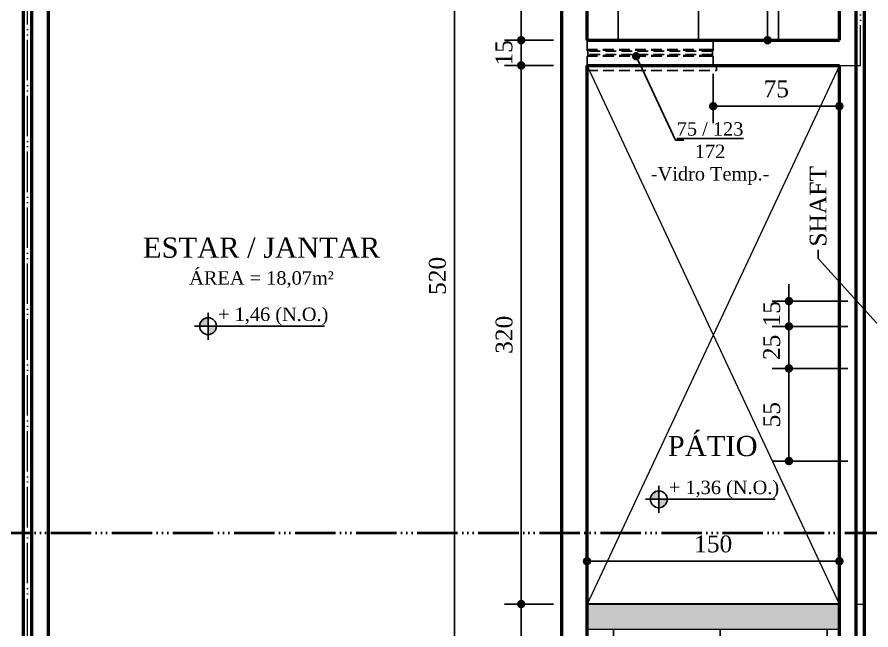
# Model space of a CAD drawing. Header units: millimetres. Extents: x 81693 to 98868, y 6565 to 11437.
# Drawn here: x 82435 to 82943, y 8585 to 8949 of the extents above; entities that cross this region are included whole.
import ezdxf
from ezdxf import colors
from ezdxf.entities.mleader import LeaderData, LeaderLine
from ezdxf.math import Vec2, Vec3

# ---------------------------------------------------------------- set-up
doc = ezdxf.new("R2010")
doc.units = ezdxf.units.MM
for name, pattern in [('ACAD_ISO05W100', [33, 24, -3, 0, -3, 0, -3]), ('ACAD_ISO06W100', [36, 24, -3, 0, -3, 0, -3, 0, -3]), ('HIDDEN', [9.525, 6.35, -3.175])]:
    doc.linetypes.add(name, pattern=pattern)
for name, color, linetype, lineweight in [('Corte Planta', 4, 'ACAD_ISO06W100', 40), ('Cotas', 12, 'Continuous', 5), ('Fachadas - Varanda', 3, 'Continuous', 30), ('Parede Baixa', 5, 'Continuous', 50), ('Pisos', 55, 'Continuous', 5), ('Pisos Externos', 15, 'Continuous', 9), ('Portas - Janelas', 2, 'Continuous', 20), ('Projeção Balanço', 2, 'ACAD_ISO05W100', 20)]:
    doc.layers.add(name, color=color, linetype=linetype, lineweight=lineweight)
for name, color, linetype in [('Hachuria - Moveis', 1, 'Continuous'), ('Piso', 55, 'Continuous'), ('PN010', 1, 'Continuous'), ('PN060', 6, 'Continuous'), ('Portas-Cotas', 2, 'Continuous'), ('Projeção Janela - Viga', 1, 'HIDDEN'), ('Texto', 2, 'Continuous')]:
    doc.layers.add(name, color=color, linetype=linetype)
doc.styles.add('Valéria', font='romantic.ttf', dxfattribs={"height": 10})
doc.dimstyles.new('Cota - 50', dxfattribs={"dimtxt": 10, "dimasz": 5, "dimexe": 10, "dimexo": 20, "dimgap": 5, "dimtad": 1, "dimtxsty": 'Valéria', "dimblk": 'DOT', "dimcen": 0, "dimclrd": 12, "dimclre": 12, "dimclrt": 2, "dimazin": 2, "dimtfac": 1, "dimtix": 1, "dimtmove": 0, "dimatfit": 3, "dimldrblk": 'DOT', "dimfxl": 1, "dimarcsym": 0})

# ---------------------------------------------------------------- blocks, each defined once
blk = doc.blocks.new('_Dot')
at = {"color": 0, "linetype": 'ByBlock', "lineweight": -2}
blk.add_line((-0.5, 0), (-1, 0), dxfattribs=at)
at = {"color": 0, "linetype": 'ByBlock', "const_width": 0.5}
blk.add_lwpolyline([(-0.25, 0, 1), (0.25, 0, 1)], format="xyb", close=True, dxfattribs=at)
blk = doc.blocks.new('*D621')
at = {"layer": 'Cotas', "color": 12, "lineweight": -2, "transparency": 16777216}
for p, q in [((82773.79, 8618.61), (82773.79, 8636.18)), ((82923.79, 8618.61), (82923.79, 8636.18)), ((82918.79, 8626.18), (82778.79, 8626.18))]:
    blk.add_line(p, q, dxfattribs=at)
at = {"layer": 'Defpoints', "color": 0, "transparency": 16777216}
for p in [(82773.79, 8626.18), (82773.79, 8598.61), (82923.79, 8598.61)]:
    blk.add_point(p, dxfattribs=at)
at = {"layer": 'Cotas', "color": 12, "lineweight": -2, "transparency": 16777216, "xscale": 5, "yscale": 5, "zscale": 5, "rotation": 180}
blk.add_blockref('_Dot', (82773.79, 8626.18), dxfattribs=at)
at = {"layer": 'Cotas', "color": 12, "lineweight": -2, "transparency": 16777216, "xscale": 5, "yscale": 5, "zscale": 5}
blk.add_blockref('_Dot', (82923.79, 8626.18), dxfattribs=at)
at = {"layer": 'Cotas', "color": 2, "transparency": 16777216, "insert": (82848.79, 8636.37), "char_height": 10, "attachment_point": 5, "style": 'Valéria'}
blk.add_mtext('150', dxfattribs=at)
blk = doc.blocks.new('*D463')
at = {"layer": 'Cotas', "color": 12, "lineweight": -2, "transparency": 16777216}
for p, q in [((82753.79, 9195.7), (82724.67, 9195.7)), ((82734.67, 9190.7), (82734.67, 8940.7)), ((82753.79, 8935.7), (82724.67, 8935.7))]:
    blk.add_line(p, q, dxfattribs=at)
at = {"layer": 'Defpoints', "color": 0, "transparency": 16777216}
for p in [(82773.79, 9195.7), (82734.67, 8935.7), (82773.79, 8935.7)]:
    blk.add_point(p, dxfattribs=at)
at = {"layer": 'Cotas', "color": 12, "lineweight": -2, "transparency": 16777216, "xscale": 5, "yscale": 5, "zscale": 5}
for p, rotation in [((82734.67, 9195.7), 90), ((82734.67, 8935.7), 270)]:
    blk.add_blockref('_Dot', p, dxfattribs=dict(at, rotation=rotation))
at = {"layer": 'Cotas', "color": 2, "transparency": 16777216, "insert": (82724.52, 9065.7), "char_height": 10, "attachment_point": 5, "rotation": 90, "style": 'Valéria'}
blk.add_mtext('260', dxfattribs=at)
blk = doc.blocks.new('*D464')
at = {"layer": 'Cotas', "color": 12, "lineweight": -2, "transparency": 16777216}
for p, q in [((82734.67, 8940.7), (82734.67, 8945.7)), ((82753.79, 8935.7), (82724.67, 8935.7)), ((82734.67, 8935.7), (82734.67, 8920.7)), ((82753.79, 8920.7), (82724.67, 8920.7)), ((82734.67, 8915.7), (82734.67, 8910.7))]:
    blk.add_line(p, q, dxfattribs=at)
at = {"layer": 'Defpoints', "color": 0, "transparency": 16777216}
for p in [(82773.79, 8935.7), (82734.67, 8920.7), (82773.79, 8920.7)]:
    blk.add_point(p, dxfattribs=at)
at = {"layer": 'Cotas', "color": 12, "lineweight": -2, "transparency": 16777216, "xscale": 5, "yscale": 5, "zscale": 5}
for p, rotation in [((82734.67, 8935.7), 270), ((82734.67, 8920.7), 90)]:
    blk.add_blockref('_Dot', p, dxfattribs=dict(at, rotation=rotation))
at = {"layer": 'Cotas', "color": 2, "transparency": 16777216, "insert": (82724.47, 8928.2), "char_height": 10, "attachment_point": 5, "rotation": 90, "style": 'Valéria'}
blk.add_mtext('15', dxfattribs=at)
blk = doc.blocks.new('*D465')
at = {"layer": 'Cotas', "color": 12, "lineweight": -2, "transparency": 16777216}
for p, q in [((82753.79, 8920.7), (82724.67, 8920.7)), ((82734.67, 8915.7), (82734.67, 8605.7)), ((82753.79, 8600.7), (82724.67, 8600.7))]:
    blk.add_line(p, q, dxfattribs=at)
at = {"layer": 'Defpoints', "color": 0, "transparency": 16777216}
for p in [(82773.79, 8920.7), (82734.67, 8600.7), (82773.79, 8600.7)]:
    blk.add_point(p, dxfattribs=at)
at = {"layer": 'Cotas', "color": 12, "lineweight": -2, "transparency": 16777216, "xscale": 5, "yscale": 5, "zscale": 5}
for p, rotation in [((82734.67, 8920.7), 90), ((82734.67, 8600.7), 270)]:
    blk.add_blockref('_Dot', p, dxfattribs=dict(at, rotation=rotation))
at = {"layer": 'Cotas', "color": 2, "transparency": 16777216, "insert": (82724.56, 8760.7), "char_height": 10, "attachment_point": 5, "rotation": 90, "style": 'Valéria'}
blk.add_mtext('320', dxfattribs=at)
blk = doc.blocks.new('*D466')
at = {"layer": 'Cotas', "color": 12, "lineweight": -2, "transparency": 16777216}
for p, q in [((82753.79, 8600.7), (82724.67, 8600.7)), ((82734.67, 8425.7), (82734.67, 8595.7)), ((82753.79, 8420.7), (82724.67, 8420.7))]:
    blk.add_line(p, q, dxfattribs=at)
at = {"layer": 'Defpoints', "color": 0, "transparency": 16777216}
for p in [(82734.67, 8600.7), (82773.79, 8600.7), (82773.79, 8420.7)]:
    blk.add_point(p, dxfattribs=at)
at = {"layer": 'Cotas', "color": 12, "lineweight": -2, "transparency": 16777216, "xscale": 5, "yscale": 5, "zscale": 5}
for p, rotation in [((82734.67, 8600.7), 90), ((82734.67, 8420.7), 270)]:
    blk.add_blockref('_Dot', p, dxfattribs=dict(at, rotation=rotation))
at = {"layer": 'Cotas', "color": 2, "transparency": 16777216, "insert": (82724.56, 8510.7), "char_height": 10, "attachment_point": 5, "rotation": 90, "style": 'Valéria'}
blk.add_mtext('180', dxfattribs=at)
blk = doc.blocks.new('*D414')
at = {"layer": 'Defpoints', "color": 0, "transparency": 16777216}
for p in [(82633.79, 9055.7), (82695.12, 9055.7), (82654.8, 8535.7)]:
    blk.add_point(p, dxfattribs=at)
at = {"layer": 'Piso', "color": 12, "lineweight": -2, "transparency": 16777216}
for p, q in [((82653.79, 9055.7), (82705.12, 9055.7)), ((82695.12, 8540.7), (82695.12, 9050.7)), ((82674.8, 8535.7), (82705.12, 8535.7))]:
    blk.add_line(p, q, dxfattribs=at)
at = {"layer": 'Piso', "color": 12, "lineweight": -2, "transparency": 16777216, "xscale": 5, "yscale": 5, "zscale": 5}
for p, rotation in [((82695.12, 9055.7), 90), ((82695.12, 8535.7), 270)]:
    blk.add_blockref('_Dot', p, dxfattribs=dict(at, rotation=rotation))
at = {"layer": 'Piso', "color": 2, "transparency": 16777216, "insert": (82684.93, 8795.7), "char_height": 10, "attachment_point": 5, "rotation": 90, "style": 'Valéria'}
blk.add_mtext('520', dxfattribs=at)
blk = doc.blocks.new('*D395')
at = {"layer": 'Cotas', "color": 12, "lineweight": -2, "transparency": 16777216}
for p, q in [((82903.79, 9015.7), (82871.14, 9015.7)), ((82881.14, 8940.7), (82881.14, 9010.7)), ((82903.79, 8935.7), (82871.14, 8935.7))]:
    blk.add_line(p, q, dxfattribs=at)
at = {"layer": 'Defpoints', "color": 0, "transparency": 16777216}
for p in [(82881.14, 9015.7), (82923.79, 9015.7), (82923.79, 8935.7)]:
    blk.add_point(p, dxfattribs=at)
at = {"layer": 'Cotas', "color": 12, "lineweight": -2, "transparency": 16777216, "xscale": 5, "yscale": 5, "zscale": 5}
for p, rotation in [((82881.14, 9015.7), 90), ((82881.14, 8935.7), 270)]:
    blk.add_blockref('_Dot', p, dxfattribs=dict(at, rotation=rotation))
at = {"layer": 'Cotas', "color": 2, "transparency": 16777216, "insert": (82871.03, 8975.7), "char_height": 10, "attachment_point": 5, "rotation": 90, "style": 'Valéria'}
blk.add_mtext('80', dxfattribs=at)
blk = doc.blocks.new('*D397')
at = {"layer": 'Cotas', "color": 12, "lineweight": -2, "transparency": 16777216}
for p, q in [((82928.79, 8765.7), (82883.8, 8765.7)), ((82893.8, 8760.7), (82893.8, 8745.7)), ((82928.79, 8740.7), (82883.8, 8740.7))]:
    blk.add_line(p, q, dxfattribs=at)
at = {"layer": 'Defpoints', "color": 0, "transparency": 16777216}
for p in [(82948.79, 8765.7), (82893.8, 8740.7), (82948.79, 8740.7)]:
    blk.add_point(p, dxfattribs=at)
at = {"layer": 'Cotas', "color": 12, "lineweight": -2, "transparency": 16777216, "xscale": 5, "yscale": 5, "zscale": 5}
for p, rotation in [((82893.8, 8765.7), 90), ((82893.8, 8740.7), 270)]:
    blk.add_blockref('_Dot', p, dxfattribs=dict(at, rotation=rotation))
at = {"layer": 'Cotas', "color": 2, "transparency": 16777216, "insert": (82883.61, 8753.2), "char_height": 10, "attachment_point": 5, "rotation": 90, "style": 'Valéria'}
blk.add_mtext('25', dxfattribs=at)
blk = doc.blocks.new('*D398')
at = {"layer": 'Defpoints', "color": 0, "transparency": 16777216}
for p in [(82893.8, 8780.7), (82948.79, 8780.7), (82948.79, 8765.7)]:
    blk.add_point(p, dxfattribs=at)
at = {"layer": 'Piso', "color": 12, "lineweight": -2, "transparency": 16777216}
for p, q in [((82893.8, 8785.7), (82893.8, 8790.7)), ((82928.79, 8780.7), (82883.8, 8780.7)), ((82893.8, 8765.7), (82893.8, 8780.7)), ((82928.79, 8765.7), (82883.8, 8765.7)), ((82893.8, 8760.7), (82893.8, 8755.7))]:
    blk.add_line(p, q, dxfattribs=at)
at = {"layer": 'Piso', "color": 12, "lineweight": -2, "transparency": 16777216, "xscale": 5, "yscale": 5, "zscale": 5}
for p, rotation in [((82893.8, 8780.7), 270), ((82893.8, 8765.7), 90)]:
    blk.add_blockref('_Dot', p, dxfattribs=dict(at, rotation=rotation))
at = {"layer": 'Piso', "color": 2, "transparency": 16777216, "insert": (82883.61, 8773.2), "char_height": 10, "attachment_point": 5, "rotation": 90, "style": 'Valéria'}
blk.add_mtext('15', dxfattribs=at)
blk = doc.blocks.new('*D400')
at = {"layer": 'Defpoints', "color": 0, "transparency": 16777216}
for p in [(82893.8, 8740.7), (82948.79, 8740.7), (82948.79, 8685.7)]:
    blk.add_point(p, dxfattribs=at)
at = {"layer": 'Piso', "color": 12, "lineweight": -2, "transparency": 16777216}
for p, q in [((82928.79, 8740.7), (82883.8, 8740.7)), ((82893.8, 8690.7), (82893.8, 8735.7)), ((82928.79, 8685.7), (82883.8, 8685.7))]:
    blk.add_line(p, q, dxfattribs=at)
at = {"layer": 'Piso', "color": 12, "lineweight": -2, "transparency": 16777216, "xscale": 5, "yscale": 5, "zscale": 5}
for p, rotation in [((82893.8, 8740.7), 90), ((82893.8, 8685.7), 270)]:
    blk.add_blockref('_Dot', p, dxfattribs=dict(at, rotation=rotation))
at = {"layer": 'Piso', "color": 2, "transparency": 16777216, "insert": (82883.61, 8713.2), "char_height": 10, "attachment_point": 5, "rotation": 90, "style": 'Valéria'}
blk.add_mtext('55', dxfattribs=at)
blk = doc.blocks.new('*D386')
at = {"layer": 'Defpoints', "color": 0, "transparency": 16777216}
for p in [(82848.79, 8935.7), (82923.79, 8935.7), (82923.79, 8896.52)]:
    blk.add_point(p, dxfattribs=at)
at = {"layer": 'Piso', "color": 12, "lineweight": -2, "transparency": 16777216}
for p, q in [((82848.79, 8915.7), (82848.79, 8886.52)), ((82923.79, 8915.7), (82923.79, 8886.52)), ((82853.79, 8896.52), (82918.79, 8896.52))]:
    blk.add_line(p, q, dxfattribs=at)
at = {"layer": 'Piso', "color": 12, "lineweight": -2, "transparency": 16777216, "xscale": 5, "yscale": 5, "zscale": 5, "rotation": 180}
blk.add_blockref('_Dot', (82848.79, 8896.52), dxfattribs=at)
at = {"layer": 'Piso', "color": 12, "lineweight": -2, "transparency": 16777216, "xscale": 5, "yscale": 5, "zscale": 5}
blk.add_blockref('_Dot', (82923.79, 8896.52), dxfattribs=at)
at = {"layer": 'Piso', "color": 2, "transparency": 16777216, "insert": (82886.29, 8906.71), "char_height": 10, "attachment_point": 5, "style": 'Valéria'}
blk.add_mtext('75', dxfattribs=at)

msp = doc.modelspace()

# ---------------------------------------------------------------- hatches: boundary and pattern name
at = {"layer": 'Piso'}
h = msp.add_hatch(dxfattribs=at)
h.set_pattern_fill('ANSI37', color=256, scale=15, angle=45)
h.set_pattern_definition([(90, (19403.436, 3262.52), (-47.625, 0), []), (180, (19403.436, 3262.52), (-7e-15, -47.625), [])])
h.paths.add_polyline_path([(82923.7927, 9003.0904), (82773.7927, 9003.0904), (82773.7927, 8983.6965), (82774.8684, 8983.3045), (82774.8934, 8983.0926), (82774.8934, 8982.1624), (82774.8934, 8978.8646), (82776.773, 8978.8646), (82776.9828, 8978.7066), (82777.2045, 8978.5735), (82777.4376, 8978.4658), (82777.6819, 8978.3821), (82777.938, 8978.3238), (82778.2634, 8978.2593), (82778.7285, 8978.092), (82778.7285, 8978.5015), (82781.5927, 8978.5015), (82781.5927, 8977.6965), (82801.7543, 8977.6965), (82801.7543, 8986.6763), (82823.67, 8986.6763), (82823.67, 8964.7167), (82801.7543, 8964.7167), (82801.7543, 8973.6965), (82781.5927, 8973.6965), (82781.5927, 8972.8915), (82778.7285, 8972.8915), (82778.7285, 8973.3009), (82778.2634, 8973.1337), (82777.938, 8973.0692), (82777.6819, 8973.0109), (82777.4374, 8972.9272), (82777.2044, 8972.819), (82776.9828, 8972.6863), (82776.773, 8972.5284), (82774.8934, 8972.5284), (82774.8934, 8969.2306), (82774.8934, 8968.1243), (82774.7034, 8968.0284), (82773.7927, 8967.6965), (82773.7927, 8935.6965), (82923.7927, 8935.6965)])
h.paths.add_polyline_path([(82923.7927, 9015.6965), (82773.7927, 9015.6965), (82773.7927, 9003.0904), (82923.7927, 9003.0904)])
h.paths.add_polyline_path([(82881.7304, 8965.5781), (82881.7304, 8985.371), (82860.1772, 8985.371), (82860.1772, 8965.5781)], flags=24)
h = msp.add_hatch(dxfattribs=at)
h.set_pattern_fill('ANSI37', color=256, scale=20, angle=45)
h.set_pattern_definition([(90, (18908.436, 2902.52), (-63.5, 1e-14), []), (180, (18908.436, 2902.52), (-1e-14, -63.5), [])])
h.paths.add_polyline_path([(82773.7927, 8525.365), (82773.7927, 8441.1965), (82844.2913, 8441.1965), (82844.2913, 8446.1965, -1), (82846.2913, 8446.1965), (82846.2913, 8441.1965), (82851.2912, 8441.1965, 0.38687519)], flags=17)
h.paths.add_polyline_path([(82772.938, 8441.098), (82845.9558, 8441.098), (82845.9558, 8471.7568), (82772.938, 8471.7568)], flags=9)
h.paths.add_polyline_path([(82825.3567, 8484.2777), (82825.3567, 8587.9108), (82782.2554, 8587.9108), (82782.2554, 8484.2777)], flags=9)
edge = h.paths.add_edge_path()
edge.add_line((82923.7927, 8585.6965), (82773.7927, 8585.6965))
edge.add_line((82773.7927, 8585.6965), (82773.7927, 8525.365))
edge.add_arc((82766.2927, 8440.6965), 85, 0.337036, 84.937907, ccw=False)
edge.add_line((82851.2912, 8441.1965), (82851.2913, 8441.1965))
edge.add_line((82851.2913, 8441.1965), (82851.2913, 8440.1965))
edge.add_line((82851.2913, 8440.1965), (82846.2913, 8440.1965))
edge.add_line((82846.2913, 8440.1965), (82846.2913, 8435.1965))
edge.add_arc((82845.2913, 8435.1965), 1, -180, 0, ccw=False)
edge.add_line((82844.2913, 8435.1965), (82844.2913, 8440.1965))
edge.add_line((82844.2913, 8440.1965), (82773.7927, 8440.1965))
edge.add_line((82773.7927, 8440.1965), (82773.7927, 8420.6965))
edge.add_line((82773.7927, 8420.6965), (82868.7927, 8420.6965))
edge.add_line((82868.7927, 8420.6965), (82868.7927, 8470.6965))
edge.add_line((82868.7927, 8470.6965), (82923.7927, 8470.6965))
edge.add_line((82923.7927, 8470.6965), (82923.7927, 8585.6965))
h.paths.add_polyline_path([(82921.7927, 8545.6965), (82921.7927, 8475.6965), (82856.7927, 8475.6965), (82856.7927, 8545.6965)])
at = {"layer": 'Pisos Externos'}
h = msp.add_hatch(dxfattribs=at)
h.set_pattern_fill('AR-SAND', color=256, scale=0.05, angle=135)
h.set_pattern_definition([(172.5, (18908.4363, 2902.5188), (-1.673767446, -1.786906744), [0, -1.9304, 0, -2.159, 0, -2.06375]), (142.5, (18908.4363, 2902.5188), (-4.12366426, -0.94505464), [0, -1.0414, 0, -1.7399, 0, -0.66675]), (102.5, (18909.5409, 2901.4142), (-2.80166156, 2.79149913), [0, -0.635, 0, -2.286, 0, -2.9845]), (92.5, (18909.541, 2901.4142), (-3.4877539, 1.91140555), [0, -0.3175, 0, -1.4986, 0, -1.7145])])
h.paths.add_polyline_path([(82923.7927, 8600.6965), (82773.7927, 8600.6965), (82773.7927, 8585.6965), (82923.7927, 8585.6965)])
at = {"layer": 'Portas - Janelas'}
h = msp.add_hatch(color=256, dxfattribs=at)
edge = h.paths.add_edge_path()
edge.add_arc((82548.5514, 8765.7943), 5, 90, 180)
edge.add_line((82543.5514, 8765.7943), (82548.5514, 8765.7943))
edge.add_line((82548.5514, 8765.7943), (82548.5514, 8770.7943))
edge = h.paths.add_edge_path()
edge.add_arc((82548.5514, 8765.7943), 5, 270, 360)
edge.add_line((82553.5514, 8765.7943), (82548.5514, 8765.7943))
edge.add_line((82548.5514, 8765.7943), (82548.5514, 8760.7943))
h = msp.add_hatch(color=256, dxfattribs=at)
edge = h.paths.add_edge_path()
edge.add_arc((82816.4789, 8662.9464), 5, 90, 180)
edge.add_line((82811.4789, 8662.9464), (82816.4789, 8662.9464))
edge.add_line((82816.4789, 8662.9464), (82816.4789, 8667.9464))
edge = h.paths.add_edge_path()
edge.add_arc((82816.4789, 8662.9464), 5, 270, 360)
edge.add_line((82821.4789, 8662.9464), (82816.4789, 8662.9464))
edge.add_line((82816.4789, 8662.9464), (82816.4789, 8657.9464))

# ---------------------------------------------------------------- linework, layer by layer
at = {"layer": 'Corte Planta'}
msp.add_line((81692.7907, 8643.0904), (83707.841, 8643.0904), dxfattribs=at)
at = {"layer": 'Cotas'}
msp.add_line((82933.7927, 8600.6965), (82938.7927, 8600.6965), dxfattribs=at)
at = {"layer": 'Fachadas - Varanda'}
msp.add_line((82923.7927, 8600.6965), (82773.7927, 8600.6965), dxfattribs=at)
at = {"layer": 'Hachuria - Moveis'}
for centre in [(82548.5514, 8765.7943), (82816.4789, 8662.9464)]:
    msp.add_circle(centre, 5, dxfattribs=at)
at = {"layer": 'Parede Baixa'}
for p, q in [((82933.7927, 8135.6965), (82933.7927, 10240.6965)), ((82938.7927, 8135.6965), (82938.7927, 10240.6965)), ((82438.7927, 7690.6965), (82438.7927, 9950.6965)), ((82443.7927, 7690.6965), (82443.7927, 9950.6965)), ((82758.7927, 8525.6965), (82758.7927, 9205.6965)), ((82773.7927, 8935.6965), (82773.7927, 9195.6965)), ((82923.7927, 8935.6965), (82923.7927, 9195.6965)), ((82453.7927, 8410.6965), (82453.7927, 9055.6965)), ((82773.7927, 8935.6965), (82923.7927, 8935.6965)), ((82773.7927, 8920.6965), (82923.7927, 8920.6965)), ((82773.7927, 8525.6965), (82773.7927, 8920.6965)), ((82923.7927, 8420.6965), (82923.7927, 8920.6965))]:
    msp.add_line(p, q, dxfattribs=at)
at = {"layer": 'Pisos'}
for p, q in [((82923.7927, 8600.6965), (82773.7927, 8920.6965)), ((82923.7927, 8920.6965), (82773.7927, 8600.6965)), ((82923.7927, 8585.6965), (82773.7927, 8585.6965))]:
    msp.add_line(p, q, dxfattribs=at)
at = {"layer": 'PN010'}
for p, q in [((82548.5514, 8773.7943), (82548.5514, 8757.7943)), ((82540.5514, 8765.7943), (82617.7811, 8765.7943)), ((82816.4789, 8670.9464), (82816.4789, 8654.9464)), ((82808.4789, 8662.9464), (82885.7087, 8662.9464))]:
    msp.add_line(p, q, dxfattribs=at)
at = {"layer": 'Projeção Balanço', "color": 1}
for p, q in [((82936.2927, 8920.6965), (82936.2927, 9430.6965)), ((82441.2927, 8380.6965), (82441.2927, 9070.6965)), ((82923.7927, 8920.6965), (82936.2927, 8920.6965))]:
    msp.add_line(p, q, dxfattribs=at)
at = {"layer": 'Projeção Janela - Viga'}
for p, q in [((82773.7927, 8935.6965), (82773.7927, 8920.6965)), ((82848.7927, 8935.6965), (82848.7927, 8920.6965)), ((82773.7927, 8930.1965), (82775.7927, 8930.1965)), ((82774.2927, 8929.6965), (82774.2927, 8926.6965)), ((82774.2927, 8929.6965), (82775.7927, 8929.6965)), ((82848.2927, 8929.1965), (82774.2927, 8929.1965)), ((82848.2927, 8927.1965), (82774.2927, 8927.1965)), ((82775.7927, 8929.6965), (82775.7927, 8930.1965)), ((82846.7927, 8930.1965), (82775.7927, 8930.1965)), ((82846.7927, 8929.6965), (82775.7927, 8929.6965)), ((82848.7927, 8930.1965), (82846.7927, 8930.1965)), ((82846.7927, 8929.6965), (82846.7927, 8930.1965)), ((82848.2927, 8929.6965), (82846.7927, 8929.6965)), ((82848.2927, 8929.6965), (82848.2927, 8926.6965)), ((82773.7927, 8926.1965), (82775.7927, 8926.1965)), ((82774.2927, 8926.6965), (82775.7927, 8926.6965)), ((82775.7927, 8926.6965), (82775.7927, 8926.1965)), ((82846.7927, 8926.6965), (82775.7927, 8926.6965)), ((82846.7927, 8926.1965), (82775.7927, 8926.1965)), ((82848.2927, 8926.6965), (82846.7927, 8926.6965)), ((82846.7927, 8926.6965), (82846.7927, 8926.1965)), ((82848.7927, 8926.1965), (82846.7927, 8926.1965)), ((82773.7927, 8917.6965), (82850.7927, 8917.6965)), ((82850.7927, 8920.6965), (82850.7927, 8917.6965))]:
    msp.add_line(p, q, dxfattribs=at)

# ---------------------------------------------------------------- texts
at = {"layer": 'Portas-Cotas', "insert": (82771.9378, 8887.0067), "char_height": 8, "attachment_point": 1, "style": 'Valéria'}
msp.add_mtext_dynamic_manual_height_columns('\\pxqc;{\\L75 / 123\\P}172\\P-Vidro Temp.-', width=150, gutter_width=50, heights=[0], dxfattribs=at)
at = {"layer": 'Portas-Cotas', "char_height": 12, "attachment_point": 2, "style": 'Valéria'}
for s, insert in [('ESTAR / JANTAR\\P{\\H0.6667x;ÁREA = 18,07m²}', (82580.3293, 8818.4678)), ('PÁTIO', (82848.4808, 8700.6215))]:
    msp.add_mtext(s, dxfattribs=dict(at, insert=insert))
at = {"layer": 'Texto', "char_height": 8, "attachment_point": 1, "style": 'Valéria'}
for s, insert in [('+ 1,46 (N.O.)', (82554.5149, 8776.9008)), ('+ 1,36 (N.O.)', (82822.4424, 8674.0529))]:
    msp.add_mtext(s, dxfattribs=dict(at, insert=insert))

# ---------------------------------------------------------------- dimensions: what is measured, and where the dimension line sits
at = {"layer": 'Cotas'}
for base, p1, p2, picture, middle in [((82734.666, 8935.6965), (82773.7927, 9195.6965), (82773.7927, 8935.6965), '*D463', (82724.518, 9065.6965)), ((82881.1387, 9015.6965), (82923.7927, 8935.6965), (82923.7927, 9015.6965), '*D395', (82871.0278, 8975.6965)), ((82734.666, 8920.6965), (82773.7927, 8935.6965), (82773.7927, 8920.6965), '*D464', (82724.4737, 8928.1965)), ((82734.666, 8600.6965), (82773.7927, 8920.6965), (82773.7927, 8600.6965), '*D465', (82724.555, 8760.6965)), ((82893.7994, 8740.6965), (82948.7927, 8765.6965), (82948.7927, 8740.6965), '*D397', (82883.6071, 8753.1965)), ((82734.666, 8600.6965), (82773.7927, 8420.6965), (82773.7927, 8600.6965), '*D466', (82724.555, 8510.6965))]:
    dim = msp.add_linear_dim(base=base, p1=p1, p2=p2, angle=90, dimstyle='Cota - 50', dxfattribs=at)
    dim.commit()
    dim.dimension.update_dxf_attribs({"geometry": picture, "text_midpoint": middle})
dim = msp.add_linear_dim(base=(82773.7927, 8626.182), p1=(82923.7927, 8598.6078), p2=(82773.7927, 8598.6078), dimstyle='Cota - 50', dxfattribs=at)
dim.commit()
dim.dimension.update_dxf_attribs({"geometry": '*D621', "text_midpoint": (82848.7927, 8636.3743)})
at = {"layer": 'Piso'}
dim = msp.add_linear_dim(base=(82695.1215, 9055.6965), p1=(82654.8049, 8535.6965), p2=(82633.7927, 9055.6965), angle=90, dimstyle='Cota - 50', override={"dimfxl": 25.4}, dxfattribs=at)
dim.commit()
dim.dimension.update_dxf_attribs({"geometry": '*D414', "text_midpoint": (82684.9292, 8795.6965)})
dim = msp.add_aligned_dim(p1=(82848.7927, 8935.6965), p2=(82923.7927, 8935.6965), distance=-39.1746, dimstyle='Cota - 50', override={"dimfxl": 25.4}, dxfattribs=at)
dim.commit()
dim.dimension.update_dxf_attribs({"geometry": '*D386', "text_midpoint": (82886.2927, 8906.7142)})
for base, p1, p2, picture, middle in [((82893.7994, 8780.6965), (82948.7927, 8765.6965), (82948.7927, 8780.6965), '*D398', (82883.6071, 8773.1965)), ((82893.7994, 8740.6965), (82948.7927, 8685.6965), (82948.7927, 8740.6965), '*D400', (82883.6071, 8713.1965))]:
    dim = msp.add_linear_dim(base=base, p1=p1, p2=p2, angle=90, dimstyle='Cota - 50', dxfattribs=at)
    dim.commit()
    dim.dimension.update_dxf_attribs({"geometry": picture, "text_midpoint": middle})

# ---------------------------------------------------------------- leaders
at = {"layer": 'Parede Baixa'}
ml = msp.add_multileader_mtext('Standard', dxfattribs=at)
ml.set_content('', color=2, style='Valéria')
ml.set_leader_properties(color=15)
ml.set_arrow_properties(name='DOT')
ml.build(insert=Vec2(0, 0))
ml.multileader.update_dxf_attribs({"dogleg_length": 5, "arrow_head_size": 5})
ctx = ml.context
ctx.base_point, ctx.char_height, ctx.arrow_head_size, ctx.plane_origin = Vec3(82831.4394, 8876.2256), 10, 5, Vec3(82803.0155, 8926.1965)
notes = []
notes.append((ctx, [(0, (1, 1, 0), (82826.4394, 8876.2256), (1, 0), 5, [(0, [(82803.0155, 8926.1965)], 0, [])])]))
ctx.mtext.insert, ctx.mtext.flow_direction = Vec3(82833.4394, 8881.2256), 5
at = {"layer": 'PN060'}
ml = msp.add_multileader_mtext('Standard', dxfattribs=at)
ml.set_content('SHAFT', color=2, style='Valéria')
ml.set_leader_properties(color=15)
ml.set_arrow_properties(name='DOT')
ml.build(insert=Vec2(0, 0))
ml.multileader.update_dxf_attribs({"dogleg_length": 5, "arrow_head_size": 5})
ctx = ml.context
ctx.base_point, ctx.char_height, ctx.arrow_head_size, ctx.plane_origin, ctx.plane_x_axis, ctx.plane_y_axis = Vec3(82911.2274, 8811.1092), 10, 5, Vec3(82949.6167, 8855.7353), Vec3(0, 1), Vec3(-1, 0)
notes.append((ctx, [(1, (1, 1, 0), (82911.2274, 8806.1092), (0, 1), 5, [(0, [(82954.8782, 8757.844)], 0, [])])]))
ctx.mtext.insert, ctx.mtext.text_direction, ctx.mtext.rotation, ctx.mtext.flow_direction = Vec3(82906.1238, 8813.1092), Vec3(0, 1), 1.57079633, 5
for ctx, leaders in notes:
    for number, flags, end, landing, length, lines in leaders:
        leader = LeaderData()
        leader.index, (leader.has_last_leader_line, leader.has_dogleg_vector, leader.attachment_direction) = number, flags
        leader.last_leader_point, leader.dogleg_vector, leader.dogleg_length = Vec3(end), Vec3(landing), length
        for number, points, colour, breaks in lines:
            line = LeaderLine()
            line.index, line.vertices, line.color, line.breaks = number, Vec3.list(points), colors.encode_raw_color(colour), breaks
            leader.lines.append(line)
        ctx.leaders.append(leader)

doc.saveas('drawing.dxf')
